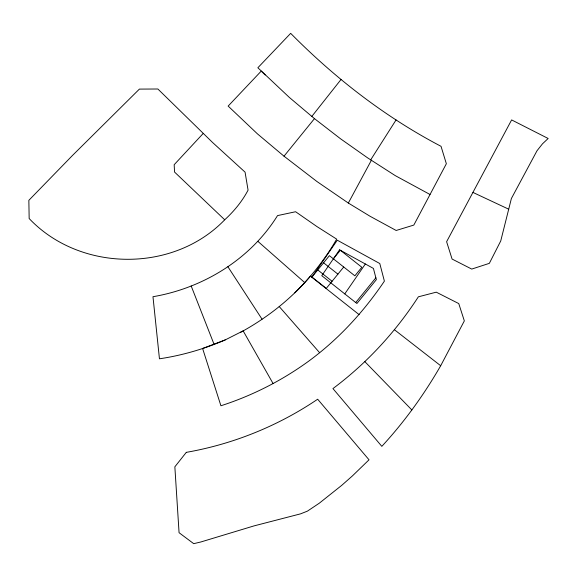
<?xml version="1.0" encoding="UTF-8"?>
<svg xmlns="http://www.w3.org/2000/svg" width="577" height="577" viewBox="0 0 577 577"><rect width="100%" height="100%" fill="white"/><g stroke="black" fill="none" stroke-linecap="round" stroke-linejoin="round"><path stroke-width="0.87" d="M508.712 209.191L500.735 240.962L489.339 263.35L471.741 269.077L452.079 259.051L446.612 241.705L511.626 119.915L548.15 138.487L542.495 143.824L537.014 150.748L511.381 198.524L508.712 209.191L472.945 192.422M430.031 194.499L395.295 175.646L367.527 157.802L340.553 138.797L314.465 118.624L289.293 97.383L257.861 67.761L290.671 33.336C334.862 78.075 385.241 117.117 441.03 146.32L446.353 163.731L413.824 225.08L396.161 230.475L370.066 216.267L348.335 203.046L371.379 160.298M440.684 365.739C424.059 394.625 404.455 421.866 381.823 446.353L332.936 388.588C366.583 363.445 395.541 332.071 418.354 296.823L436.262 292.171L458.758 303.574L464.334 320.899L440.684 365.739L394.329 329.655M370.701 159.858L396.082 119.915M311.825 277.212L337.293 240.205L379.789 263.538L384.39 281.136C363.827 311.652 338.728 339.052 309.056 360.892C282.276 380.402 252.459 395.591 220.919 405.768L202.606 348.472L225.203 339.925L243.141 330.866L273.123 383.626M344.772 293.895L365.349 263.985M311.847 116.395L340.993 79.525M265.16 74.952L261.23 71.094L228.146 106.089L257.443 133.864L284.007 156.187L314.465 118.624M333.369 258.821L340.351 250.259L361.844 267.266L354.869 275.828L329.395 255.669L311.948 277.068L326.279 288.406L343.726 267.007M355.699 302.543L375.872 277.797M203.284 133.374L174.175 164.705L174.557 172.054L224.713 219.794C234.038 211.225 242.189 201.38 248.067 190.129L245.074 172.155L212.596 142.505L157.874 89.002L139.403 89.103L72.572 155.372L28.85 200.327L29.16 218.539C79.943 272.164 173.316 273.173 224.713 219.794M240.429 332.431C266.848 318.021 290.988 299.153 310.426 276.109L359.125 314.638M294.797 292.849C311.061 276.895 325.363 258.929 336.665 239.123L316.903 226.545L295.604 211.737L277.53 215.603C250.497 259.174 203.147 288.175 152.977 296.708L159.447 358.8C182.101 355.461 204.193 348.984 225.203 339.925M348.335 203.046L316.896 181.488L284.007 156.187M323.582 262.802L337.913 274.14M317.761 269.935L332.1 281.273M257.832 241.309L304.735 282.593M364.787 361.584L411.834 409.93M279.218 306.553L319.629 352.706M227.872 266.704L262.052 319.204M191.175 285.954L214.081 344.361M339.557 249.827L321.764 275.691L356.911 303.495L376.355 279.643L373.42 268.42L339.557 249.827M186.299 452.354L174.853 466.815L179.065 532.701L193.706 543.664L200.825 541.983L254.017 525.899L300.538 513.855L307.411 511.143L319.297 503.194L341.692 485.38L352.41 475.917L369.028 459.804L317.667 399.219C278.157 425.934 233.281 444.139 186.299 452.354"/></g></svg>
